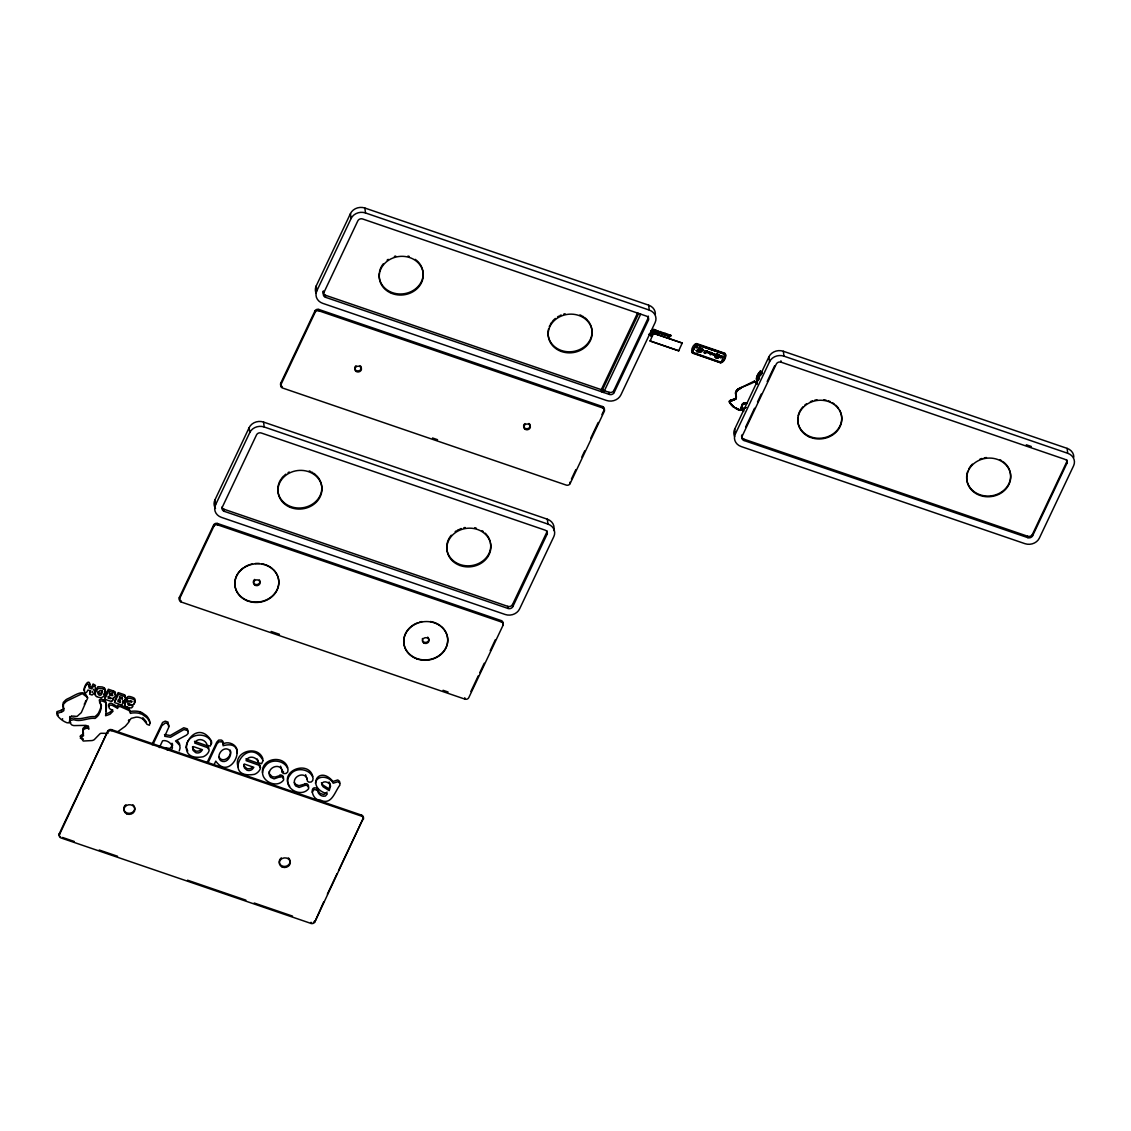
<?xml version="1.0" encoding="UTF-8"?>
<svg xmlns="http://www.w3.org/2000/svg" width="1131" height="1131" viewBox="0 0 1131 1131"><rect width="100%" height="100%" fill="white"/><g stroke="black" fill="none" stroke-linecap="round" stroke-linejoin="round"><path stroke-width="1.5" d="M745.909 407.528L742.742 408.475L743.633 411.034M757.19 383.211L754.377 381.09L738.557 388.824L735.645 392.146L735.984 398.692L729.339 401.844L733.27 406.736L739.66 410.341L741.187 409.79L742.261 404.333M757.091 383.14L757.176 383.847L754.462 381.797C747.916 386.123 732.86 387.495 736.196 398.253M237.157 752.977C238.528 745.343 228.985 740.423 222.807 743.986L223.146 742.841A3.124 2.729 -7.2 0 0 221.195 740.042L218.636 740.126L216.742 742.176L207.129 762.506M83.114 732.294L83.213 731.192M80.909 736.847L80.061 736.366L80.753 735.659A11.183 9.797 -7.2 0 1 81.361 735.093L83.326 734.047L83.425 732.549M262.491 772.629C260.922 757.968 284.121 754.448 287.811 767.907M663.614 334.451L664.378 333.164M714.806 355.332L716.559 354.088M717.308 356.18L717.704 355.106M699.721 349.126L699.665 349.196A2.983 2.615 -7.2 0 1 699.085 349.38L699.156 348.334M682.332 343.131L653.661 333.334L682.247 343.032L678.657 350.85L650.099 341.081L653.421 333.433M657.394 330.86L658.44 331.242M662.681 332.655L663.459 333.348L661.889 332.373M105.734 710.975L106.229 705.179A15.283 13.388 -7.2 0 1 106.13 704.316L105.989 703.581A3.633 3.181 -7.2 0 0 105.155 702.238L103.515 701.474A14.18 12.427 -7.2 0 0 102.242 701.064A2.926 2.559 -7.2 0 0 101.295 700.951L100.037 701.319A1.697 1.484 -7.2 0 0 99.471 701.941L101.394 705.419L101.111 708.586A22.563 19.778 -7.2 0 1 100.108 711.653M187.986 731.559L187.393 728.859L183.745 727.77L170.272 735.489L164.504 734.542M655.316 330.21L656.107 330.139L655.612 330.747M741.484 408.037L741.484 406.566M741.37 407.443L741.413 408.588M741.484 407.923C740.748 404.092 745.88 403.654 746.757 402.989M659.175 332.457L659.656 333.207M665.876 333.504L665.989 334.281M716.291 353.932L717.252 355.176M717.351 354.851L716.503 354.512M135.098 701.771L135.154 701.248A1.965 1.725 -7.2 0 0 134.985 700.64A2.587 2.262 -7.2 0 0 134.264 699.82L133.317 699.311A14.562 12.752 -7.2 0 0 132.666 699.057L131.691 698.718A15.876 13.911 -7.2 0 0 130.319 698.322L128.92 698.209A1.937 1.697 -7.2 0 0 128.128 698.449L127.944 698.562A2.389 2.092 -7.2 0 0 127.393 699.043L127.195 699.311A8.115 7.111 -7.2 0 0 126.771 700.061L128.92 701.446L130.263 700.612A12.3 10.773 -7.2 0 1 130.673 700.725L132.143 701.39L131.38 702.351M186.276 746.898C186.573 733.397 207.411 730.711 211.751 742.94L210.225 746.121L207.157 745.188C205.899 739.405 197.402 737.172 194.716 743.067L207.27 747.534L209.193 749.895L208.726 751.705A10.688 9.359 -7.2 0 1 203.156 756.766C169.127 762.746 194.716 713.124 211.525 741.173L210.804 743.887M656.489 332.556L656.093 331.199M655.98 331.708L656.743 330.549M339.71 783.316L339.554 781.365L337.816 779.952L332.966 781.45C318.504 764.146 305.582 787.84 327.354 793.863L325.403 796.068C320.879 797.199 316.949 793.128 317.472 788.59C308.339 783.995 312.439 801.031 320.059 799.956C331.694 806.007 334.649 791.742 339.936 785.084L339.767 783.119L338.028 781.705L333.178 783.203C329.983 776.347 316.949 774.184 315.408 783.218M671.277 335.511L670.471 335.115M192.722 748.482L193.132 746.531L202.477 749.726L201.205 751.422A4.68 4.1 -7.2 0 1 195.663 752.624L193.033 750.348L192.496 746.729M244.084 766.069L244.494 764.104L253.839 767.299L252.566 768.995A4.68 4.1 -7.2 0 1 247.025 770.211L244.395 767.921L243.858 764.316M657.464 332.175L656.588 331.553L657.45 332.104M661.692 333.617L662.215 332.67M283.217 778.552L283.457 777.506A3.181 2.799 -7.2 0 0 281.449 775.074L275.257 777.025L272.331 776.771L269.334 773.858L269.178 771.54M308.254 787.119L308.494 786.073A3.181 2.799 -7.2 0 0 306.487 783.642L298.909 785.677L295.445 784.207L294.371 782.426M716.87 355.629L715.796 356.166M649.986 340.855L678.826 350.794M312.184 792.237L314.135 789.41L317.684 790.343M668.591 336.034L669.34 336.981M719.853 356.788C720.32 359.997 724.476 355.459 720.956 355.615C719.387 356.901 721.946 357.424 719.783 357.283M741.13 408.984L740.268 409.662M259.876 767.525L260.342 765.715L258.419 763.354L245.851 758.887M656.941 330.987L657.846 332.528M714.58 354.554C709.49 356.152 714.891 351.487 714.594 354.639M669.029 334.917L669.241 335.865M102.483 692.031L102.384 692.313A12.172 10.66 -7.2 0 1 102.158 692.851L101.479 694.278A9.67 8.482 -7.2 0 1 101.154 694.901L100.051 695.296A11.579 10.151 -7.2 0 1 99.358 695.084A10.151 8.892 -7.2 0 1 98.468 694.759L98.114 693.671A11.777 10.32 -7.2 0 1 98.326 693.147L99.019 691.677A8.539 7.479 -7.2 0 1 99.457 690.871L100.602 690.589A11.791 10.335 -7.2 0 1 101.196 690.772L101.323 690.815A7.295 6.39 -7.2 0 1 102.129 691.126L102.525 691.663M179.249 750.913L180.083 747.93L179.405 743.463L177.68 741.003M735.687 394.832C739.434 400.586 727.049 398.593 730.075 402.82M172.69 745.216L169.876 748.496L164.447 747.648M653.76 331.906L654.552 331.425M654.128 332.556L652.516 331.864L653.718 329.291M168.462 726.187L168.038 722.101L165.239 721.154L162.595 722.426L151.865 744.594M654.17 329.446L653.958 330.733M230.441 752.384C230.484 758.152 221.733 763.213 218.891 756.681M665.608 334.776L664.222 334.507L665.169 333.617M715.555 354.865L716.884 355.714M717.987 356.081L719.118 355.544M127.845 704.472L128.722 705.306A11.791 10.335 -7.2 0 0 129.273 705.49L130.602 704.754L132.963 706.013A3.718 3.252 -7.2 0 1 131.549 707.808A1.951 1.711 -7.2 0 1 130.871 707.921L129.09 707.723A15.848 13.883 -7.2 0 1 128.369 707.511L127.478 707.2M113.538 699.085L113.68 698.463A1.555 1.357 -7.2 0 0 113.453 697.714L113.694 697.502A1.456 1.287 -7.2 0 0 114.273 697.276L114.881 696.654A5.273 4.623 -7.2 0 0 115.645 694.759L115.616 694.448A1.824 1.598 -7.2 0 0 115.235 693.642A5.358 4.694 -7.2 0 0 113.411 692.695L108.562 690.984L104.674 699.212L109.41 700.824A7.422 6.503 -7.2 0 0 110.725 701.192L111.446 701.178M123.364 702.45L123.491 701.828A1.555 1.357 -7.2 0 0 123.265 701.079L123.519 700.867A1.456 1.287 -7.2 0 0 124.085 700.64L124.693 700.004M658.991 333.221L658.002 333.532M717.337 355.883L718.086 354.851M659.246 332.26L659.26 332.995M661.154 333.249L661.875 332.316M700.245 351.133A4.665 4.086 -7.2 0 0 700.966 350.596A2.248 1.979 -7.2 0 0 701.588 349.903L701.658 349.635A2.248 1.979 -7.2 0 1 700.951 350.497A4.665 4.086 -7.2 0 1 700.23 351.034L700.16 351.147A2.319 2.036 -7.2 0 1 699.453 351.133L698.506 351.19L699.396 351.133M111.05 698.336L110.796 697.615M660.956 332.627L660.278 333.56M691.734 351.359L692.384 353.098L720.758 362.811C723.911 362.825 727.36 355.572 724.971 353.282L696.597 343.57C693.473 343.57 690.207 350.638 692.313 352.603L720.758 362.811M692.441 352.236L695.961 344.602L692.455 351.939M692.653 352.349L721.041 362.203C723.571 361.92 726.894 355.417 725.042 353.763L696.244 343.994L691.79 351.84M87.243 697.148C83.892 687.719 74.081 696.173 67.577 698.802A16.583 14.533 -7.2 0 0 65.796 699.877L63.294 702.408L62.884 705.164A9.727 8.525 -7.2 0 0 63.18 706.324M697.134 348.164L696.781 347.245L695.805 347.698M85.786 700.725L85.362 701.743M84.825 703.015L84.274 704.288M112.704 695.339L112.478 694.561A8.129 7.125 -7.2 0 0 111.672 694.25L109.226 693.416L109.537 692.766M122.516 698.704L122.176 697.869A8.129 7.125 -7.2 0 0 121.484 697.601L119.377 696.894M100.079 711.653L98.793 714.707A16.357 14.335 -7.2 0 1 95.075 718.411C88.472 717.492 81.022 722.186 74.179 719.839A2.05 1.795 -7.2 0 0 73.204 719.811L70.744 720.376A2.502 2.191 -7.2 0 0 69.868 721.338L69.896 722.865L71.861 724.985A8.751 7.677 -7.2 0 0 73.897 725.593L86.112 725.367L88.996 729.057L88.062 728.477A2.828 2.488 -7.2 0 0 86.847 728.265L85.702 728.449A8.525 7.465 -7.2 0 0 85.277 728.59M104.589 692.229L104.787 691.79A11.777 10.32 -7.2 0 0 105.197 690.744A3.732 3.266 -7.2 0 0 105.324 689.514A3.237 2.842 -7.2 0 0 104.052 687.789M699.481 347.98L699.877 347.16M699.99 348.023L700.867 347.486M149.872 722.737L149.73 721.154A17.219 15.085 -7.2 0 0 146.479 715.796L142.011 712.629A14.604 12.794 -7.2 0 0 139.862 711.823M703.553 350.341L703.567 350.299A1.64 1.428 -7.2 0 0 702.478 349.126A1.47 1.287 -7.2 0 0 701.828 349.097M670.796 336.161L669.326 336.911M88.812 685.966L89.363 684.806M89.9 683.647C87.964 678.176 82.775 689.09 84.245 690.659M90.013 690.49L89.915 692.596M92.162 692.582L92.643 691.55M93.322 690.136L93.717 689.288M95.541 685.443L93.095 683.986L91.611 687.111L88.784 686.135M108.661 696.866L108.053 698.166L110.909 698.633M110.131 693.713L109.438 695.169L112.563 695.636M118.472 700.23L117.864 701.517L119.674 702.139M119.943 697.078L119.264 698.534L122.374 698.986M215.498 508.469A11.027 9.656 -7.2 0 1 214.932 499.944L249.145 427.645A11.027 9.656 -7.2 0 1 263.565 422.075L547.333 519.2A11.027 9.656 -7.2 0 1 553.667 530.496M316.171 293.311A11.027 9.656 -7.2 0 1 316.228 285.903L350.454 213.603A11.027 9.656 -7.2 0 1 364.861 208.033L648.643 305.158A11.027 9.656 -7.2 0 1 655.372 313.937M59.335 833.575L107.813 731.149A2.926 2.559 -7.3 0 1 111.63 729.665L361.623 815.154A2.926 2.559 -7.3 0 1 363.178 818.476L314.828 921.963A2.926 2.559 -7.3 0 1 311.011 923.433L61.017 837.944A2.926 2.559 -7.3 0 1 59.462 834.636L59.335 833.575A2.926 2.559 -7.3 0 0 59.321 835.54M59.462 834.636L107.813 731.149M547.333 519.2L547.955 524.105A11.027 9.656 -7.2 0 1 553.822 536.617L519.596 608.916A11.027 9.656 -7.2 0 1 505.189 614.486L221.407 517.362A11.027 9.656 -7.2 0 1 215.54 504.864L249.767 432.551L249.145 427.645M648.643 305.158L649.265 310.078A11.027 9.656 -7.2 0 1 655.118 322.575L620.905 394.889A11.027 9.656 -7.2 0 1 606.485 400.459L322.703 303.334A11.027 9.656 -7.2 0 1 316.85 290.823L351.077 218.523L350.454 213.603M179.433 597.267L213.646 524.968A2.941 2.573 -7.2 0 1 217.491 523.483L501.273 620.608A2.941 2.573 -7.2 0 1 502.828 623.944L503.012 625.344L468.785 697.643A2.941 2.573 -7.2 0 1 464.94 699.128L181.172 602.003A2.941 2.573 -7.2 0 1 179.603 598.667L179.433 597.267A2.941 2.573 -7.2 0 0 180.324 600.278M280.728 383.239L314.955 310.926A2.941 2.573 -7.2 0 1 318.801 309.442L602.569 406.566A2.941 2.573 -7.2 0 1 604.138 409.903L604.307 411.302L570.095 483.616A2.941 2.573 -7.2 0 1 566.249 485.1L282.467 387.975A2.941 2.573 -7.2 0 1 280.912 384.639L280.728 383.239A2.941 2.573 -7.2 0 0 281.096 385.784M323.607 293.141L357.834 220.828A3.676 3.223 -7.2 0 1 362.627 218.976L646.409 316.1A3.676 3.223 -7.2 0 1 648.36 320.271L614.147 392.57A3.676 3.223 -7.2 0 1 609.34 394.422L325.558 297.312A3.676 3.223 -7.2 0 1 323.607 293.141L323.339 291.035M179.603 598.667L213.83 526.367L213.646 524.968M280.912 384.639L315.125 312.34L314.955 310.926M152.841 744.749L161.889 725.621L165.465 722.921L168.265 723.868L169.198 726.3L164.716 736.295L170.498 737.256L183.971 729.523L187.619 730.612L188.213 733.326L186.573 735.079L175.517 740.975L179.631 745.216M159.372 747.591L162.581 740.805C170.117 738.953 177.751 751.012 167.303 750.192M208.09 762.704L216.968 743.929L218.849 741.879L221.407 741.795A3.124 2.729 -7.2 0 1 223.373 744.594L223.019 745.753C250.997 737.907 231.134 783.288 215.795 761.121L213.801 765.305M323.65 901.987L314.828 921.963M327.368 894.112L337.066 873.627M338.565 870.474L363.178 818.476M637.63 312.905L601.296 389.658L601.565 391.764L638.647 313.443M640.669 314.135L603.601 392.457L603.332 390.351M470.849 691.522L478.286 675.801M479.77 672.662L484.238 663.233M490.19 650.664L495.392 639.651M571.409 479.063L575.863 469.634M581.815 457.051L584.798 450.774M590.75 438.192L598.186 422.471M601.904 414.625L604.138 409.903M512.838 606.612L547.065 534.299A3.676 3.223 -7.2 0 0 545.114 530.142L261.332 433.017A3.676 3.223 -7.2 0 0 256.525 434.87L222.298 507.169A3.676 3.223 -7.2 0 0 224.249 511.339L508.031 608.464A3.676 3.223 -7.2 0 0 512.838 606.612L512.569 604.505L546.796 532.192A3.676 3.223 -7.2 0 0 547.079 530.962M614.147 392.57L613.879 390.464L648.091 318.164A3.676 3.223 -7.2 0 0 648.261 316.086M652.559 331.652L653.534 329.588M653.209 331.793L653.548 330.973L654.566 331.496M721.097 362.217L724.773 354.243L696.314 344.503L724.731 354.229M758.166 379.705L758.378 380.454C753.656 381.303 759.353 369.272 762.11 372.636M734.641 436.538A11.027 9.656 -7.2 0 1 734.698 429.13L768.91 356.816A11.027 9.656 -7.2 0 1 783.331 351.26L1067.113 448.371A11.027 9.656 -7.2 0 1 1073.828 457.164M761.771 372.622C760.711 367.688 754.518 378.8 757.19 379.38M758.986 379.408L759.452 378.418M761.092 374.926L761.757 373.555M1067.113 448.371L1067.721 453.291A11.027 9.656 -7.2 0 1 1073.588 465.802L1039.361 538.102A11.027 9.656 -7.2 0 1 1024.955 543.672L741.173 446.547A11.027 9.656 -7.2 0 1 735.32 434.035L769.532 361.736L768.91 356.816M745.612 427.094L754.547 408.234M757.516 401.943L761.234 394.083M767.186 381.515L774.622 365.794M742.077 436.354L776.29 364.055A3.676 3.223 -7.2 0 1 781.097 362.189L1064.879 459.313A3.676 3.223 -7.2 0 1 1066.83 463.484L1032.603 535.783A3.676 3.223 -7.2 0 1 1027.796 537.649L744.028 440.525A3.676 3.223 -7.2 0 1 742.077 436.354L741.894 434.954A3.676 3.223 -7.2 0 0 743.845 439.125L744.028 440.525M1032.603 535.783L1032.433 534.383L1066.646 462.084A3.676 3.223 -7.2 0 0 1066.674 459.61M696.767 351.854L697.163 351.995A2.036 1.781 -7.2 0 0 698.477 351.557L698.378 351.331M128.411 720.772L128.708 720.235A11.14 9.755 -7.2 0 0 128.976 719.698M661.366 332.811C659.924 335.681 665.876 333.659 661.861 333.023M652.234 336.063L652.53 335.808M745.753 407.513C744.452 407.824 741.342 411.147 743.534 410.906M120.72 701.983L119.787 702.181M112.337 693.869L111.63 694.222M122.148 697.233L121.441 697.587M661.96 332.938L662.964 333.475M659.613 331.468L657.973 333.857M659.26 332.33L660.292 332.005M652.389 334.041L652.686 333.348M698.421 349.253L698.421 349.366A1.442 1.272 -7.2 0 1 697.983 349.776M715.57 354.95L716.771 355.049M327.128 792.11L323.819 794.57L320.016 793.368L317.924 790.47M120.452 700.329L119.448 700.386M126.969 697.558L127.167 697.29A2.389 2.092 -7.2 0 1 127.718 696.809L127.902 696.696A1.937 1.697 -7.2 0 1 128.694 696.442L130.093 696.569A15.876 13.911 -7.2 0 1 131.465 696.965L132.454 697.304A14.562 12.752 -7.2 0 1 133.09 697.558L134.038 698.067A2.587 2.262 -7.2 0 1 134.773 698.873A1.965 1.725 -7.2 0 1 134.928 699.495L134.886 700.018A7.323 6.418 -7.2 0 1 133.995 701.969M134.236 703.736L133.684 704.33A1.824 1.598 -7.2 0 1 133.175 704.613L132.991 704.67A2.559 2.248 -7.2 0 1 132.157 704.769L131.606 704.712A13.728 12.031 -7.2 0 1 130.249 704.387L128.892 704.019M658.383 331.553L656.758 330.62M669.495 336.628L668.591 336.388M735.786 398.946L735.885 397.985M663.869 333.645L665.325 333.235M103.303 696.696L101.14 697.77L98.128 697.163A13.925 12.201 -7.2 0 1 96.616 696.54M742.473 404.064L743.604 403.187L743.576 403.951M667.969 336.048L666.838 335.554M719.217 356.958L718.1 356.392M652.05 336.246L650.919 336.487L651.046 335.37M729.495 401.519L729.792 401.293M656.828 331.185L657.549 330.959M105.635 713.915A29.887 26.197 -7.2 0 0 109.891 712.389L110.075 712.261M112.676 709.674L110.81 711.484A13.643 11.946 -7.2 0 1 110.089 712.261M735.433 399.257L735.475 398.465M740.791 409.464L740.876 410.157M661.819 333.899L662.582 333.857M662.413 334.055L661.72 333.306L662.003 334.069M654.368 330.761L655.528 329.998M660.504 333.348L658.977 333.164M719.641 356.011L719.472 355.077M654.891 330.422L653.944 330.662M657.832 332.457L657.026 332.67M116.974 732.266L125.343 726.229L128.92 721.988A11.14 9.755 -7.2 0 0 129.627 720.306L131.224 718.355L136.059 717.153A9.048 7.931 -7.2 0 1 139.382 717.506A14.661 12.851 -7.2 0 1 139.947 717.662A8.68 7.606 -7.2 0 1 142.859 719.132M654.298 333.362L653.591 333.899M741.059 388.159L741.116 387.382L740.904 388.23M655.075 333.447L654.397 333.249L655.528 333.942M280.163 776.728L274.098 778.863L270.634 777.393L269.56 775.612C266.874 766.45 282.255 762.068 282.354 772.487L283.754 773.59L286.115 773.463L287.698 772.021L288.037 769.66C285.592 760.202 270.507 757.897 265.205 766.196C255.465 777.52 274.989 790.399 283.443 780.305L283.683 779.259A3.181 2.799 -7.2 0 0 281.676 776.827L280.163 776.728L279.951 774.975M305.2 785.296L299.121 787.43L295.658 785.96L294.597 784.179C291.911 775.018 307.293 770.635 307.392 781.054L308.777 782.157L311.152 782.03L312.721 780.588L313.075 778.227C310.629 768.769 295.53 766.465 290.243 774.763C280.502 786.087 300.012 798.967 308.48 788.873L308.721 787.826A3.181 2.799 -7.2 0 0 306.713 785.395L305.2 785.296L304.974 783.543M666.117 335.228L667.969 335.978M654.651 332.952L654.199 332.019M61.244 710.254L61.399 710.197A14.194 12.441 -7.2 0 1 59.462 710.834L56.918 711.653L56.946 713.449M61.625 711.95L61.47 712.007A14.194 12.441 -7.2 0 1 59.689 712.587L57.13 713.407L57.158 715.216A23.072 20.217 -7.2 0 0 66.757 722.681L68.228 722.893A1.541 1.343 -7.2 0 0 68.906 722.624L69.472 721.606A12.908 11.31 -7.2 0 0 69.599 720.815L69.712 719.712A5.415 4.75 -7.2 0 1 71.409 716.149M655.188 330.902L655.287 331.807M650.82 334.522L651.64 334.437M740.409 409.634L740.353 410.369L740.126 409.676M653.209 334.126L652.686 331.326M654.467 333.15L654.368 331.906M654.736 332.457L653.76 332.387M666.88 334.083L668.237 334.309M718.1 354.936L718.807 354.88M667.177 334.507L667.997 334.776M662.738 334.352L661.607 334.253M703.454 350.426L703.425 350.44A5.344 4.694 -7.2 0 0 702.846 349.832L702.832 349.748M83.326 734.047L83.341 733.991A5.924 5.188 -7.2 0 1 83.185 733.312A13.204 11.579 -7.2 0 1 83.114 732.662M730.357 400.388L730.174 401.152M730.315 401.123L730.485 400.346M669.326 334.804L670.33 335.03M651.47 335.525L650.268 334.96L651.513 335.44M664.802 335.285L665.65 334.946L664.59 335.271M718.906 357L717.761 356.816M121.257 704.542L120.536 704.528A7.422 6.503 -7.2 0 1 119.222 704.175L114.485 702.563L118.373 694.349L123.237 696.017A5.358 4.694 -7.2 0 1 125.103 696.936A1.824 1.598 -7.2 0 1 125.428 697.813L125.442 697.968A5.273 4.623 -7.2 0 1 124.664 699.99M108.011 733.355L101.083 733.284A3.011 2.63 -7.2 0 0 100.079 733.666L94.212 739.702A7.535 6.602 -7.2 0 1 92.078 740.565L83.199 741.031L82.309 739.688L82.931 738.925L81.828 738.797A3.082 2.7 -7.2 0 1 81.333 738.684L80.287 738.119L80.98 737.412A11.183 9.797 -7.2 0 1 81.588 736.847L83.567 735.758A5.924 5.188 -7.2 0 1 83.411 735.065A13.204 11.579 -7.2 0 1 83.341 734.415M656.362 334.182L655.641 333.899M656.178 333.871L656.927 334.451M129.528 703.85L129.047 703.736A11.791 10.335 -7.2 0 1 128.51 703.553L127.577 703.03M669.976 335.2L670.245 336.091L669.623 335.638M718.284 356.505L719.047 356.336M657.04 332.74L656.277 332.358M130.15 702.026L129.485 701.842A15.056 13.19 -7.2 0 0 128.425 701.588L128.086 701.545A2.912 2.559 -7.2 0 0 127.492 701.531A2.248 1.979 -7.2 0 0 127.011 701.602A2.092 1.838 -7.2 0 0 125.993 702.195L125.499 702.832A5.726 5.019 -7.2 0 0 124.778 704.712L124.834 705.235A1.88 1.654 -7.2 0 0 125.032 705.702L125.131 705.857M695.805 350.426L696.654 350.454A4.637 4.057 -7.2 0 0 697.12 350.426L697.403 350.709M351.077 218.523A11.027 9.656 -7.2 0 1 365.483 212.953L649.265 310.078M769.532 361.736A11.027 9.656 -7.2 0 1 783.953 356.166L1067.721 453.291M1026.298 444.78L1031.316 446.491M656.729 331.341L657.832 331.708M758.293 379.747L757.431 379.45L757.643 380.2M323.183 291.43A3.676 3.223 -7.2 0 0 325.29 295.191L609.072 392.316A3.676 3.223 -7.2 0 0 613.879 390.464M743.845 439.125L1027.627 536.235A3.676 3.223 -7.2 0 0 1032.433 534.383M315.125 312.34A2.941 2.573 -7.2 0 1 318.97 310.855L602.752 407.98A2.941 2.573 -7.2 0 1 604.307 411.302M432.523 437.98L437.541 439.705M249.767 432.551A11.027 9.656 -7.2 0 1 264.173 426.981L547.955 524.105M221.874 507.14A3.676 3.223 -7.2 0 0 223.995 509.233L507.762 606.357A3.676 3.223 -7.2 0 0 512.569 604.505M213.83 526.367A2.941 2.573 -7.2 0 1 217.675 524.883L501.443 622.008A2.941 2.573 -7.2 0 1 503.012 625.344M271.129 631.451L279.47 634.307M443.069 690.292L448.074 692.016M113.199 690.9L108.336 689.231L104.801 697.573M127.294 699.212L126.545 698.294A8.115 7.111 -7.2 0 1 126.969 697.544M108.025 696.47L110.004 697.332M118.175 699.948L119.815 700.683M114.768 700.98L118.147 692.596L123.025 694.25A5.358 4.694 -7.2 0 1 124.877 695.183M194.49 741.314L207.058 745.767L208.981 748.142M107.94 732.195A2.926 2.559 -7.3 0 1 111.771 730.725L361.75 816.214A2.926 2.559 -7.3 0 1 363.305 819.523M62.544 837.463L74.222 841.45M99.217 850.003L117.553 856.266M187.548 880.201L245.879 900.149M254.206 903.005L292.533 916.11M103.289 699.721L104.929 700.485A3.633 3.181 -7.2 0 1 105.777 701.828L105.904 702.563A15.283 13.388 -7.2 0 0 106.017 703.411L106.144 704.302A22.125 19.383 -7.2 0 1 106.229 704.896L106.371 706.069A22.125 19.383 -7.2 0 1 106.455 706.663L105.918 713.138A25.518 22.366 -7.2 0 1 105.819 713.958L105.664 714.962A21.772 19.086 -7.2 0 0 105.579 715.725L105.579 715.725A29.887 26.197 -7.2 0 0 110.117 714.142L110.301 714.014A13.643 11.946 -7.2 0 0 111.022 713.237L113.043 711.215L111.898 709.957A4.482 3.916 -7.2 0 1 111.375 709.66C107.544 708.741 108.307 703.425 112.365 705.419A6.574 5.754 -7.2 0 1 113.213 705.885L114.655 706.691A5.74 5.033 -7.2 0 1 115.122 706.917L115.97 707.426A11.381 9.967 -7.2 0 0 116.592 707.808L117.539 708.473L118.373 706.818L120.239 706.55L128.51 710.268A20.429 17.898 -7.2 0 0 128.976 710.607L129.132 710.72A5.358 4.694 -7.2 0 0 129.556 710.989L130.433 713.392A8.737 7.648 -7.2 0 1 133.416 712.898A20.061 17.573 -7.2 0 1 140.103 713.505M739.151 409.507L737.624 408.842L737.709 409.549M660.419 331.496L661.013 332.274M664.378 335.285L663.614 334.38M701.178 348.701L701.234 348.815A3.04 2.672 -7.2 0 0 700.57 348.532L700.57 348.546A3.04 2.672 -7.2 0 1 701.178 348.701L701.262 348.829M735.758 408.489L735.475 407.669L736.818 408.447M670.103 336.388L669.029 335.638M109.212 706.38C106.724 704.811 110.329 702.012 112.153 703.666A6.574 5.754 -7.2 0 1 112.987 704.132L114.429 704.938A5.74 5.033 -7.2 0 1 114.895 705.164L115.744 705.673A11.381 9.967 -7.2 0 0 116.38 706.055L117.313 706.705L118.147 705.065L120.013 704.797L128.284 708.501A20.429 17.898 -7.2 0 0 128.75 708.854L128.906 708.967A5.358 4.694 -7.2 0 0 129.344 709.236L130.206 711.639A8.737 7.648 -7.2 0 1 133.204 711.145A20.061 17.573 -7.2 0 1 139.891 711.752M280.559 766.182L282.142 770.734L283.528 771.837M732.535 405.464L733.609 407.004M717.775 356.901L717.308 356.095M82.973 739.278L82.082 737.935M100.433 702.902L100.899 706.833A22.563 19.778 -7.2 0 1 99.896 709.9L98.567 712.94A16.357 14.335 -7.2 0 1 94.848 716.658C88.26 715.838 80.782 720.362 73.967 718.086A2.05 1.795 -7.2 0 0 72.992 718.044L70.518 718.623A2.502 2.191 -7.2 0 0 69.797 719.302M731.559 405.138L731.319 404.276L732.634 406.17M142.831 719.16L143.086 719.415A51.913 45.494 -7.2 0 1 147.002 724.321L149.405 725.254L149.942 722.907M730.343 403.145L731.177 404.12M70.744 722.596L69.67 721.111M100.122 702.563L99.245 700.188A1.697 1.484 -7.2 0 1 99.811 699.566L101.069 699.198A2.926 2.559 -7.2 0 1 102.03 699.311A14.18 12.427 -7.2 0 1 103.289 699.721M657.267 334.465L657.309 334.479M329.05 781.959L330.294 784.306L329.008 788.873L322.971 785.084L321.402 782.779M124.905 704.104L124.806 703.949A1.88 1.654 -7.2 0 1 124.608 703.482L124.58 702.959A5.726 5.019 -7.2 0 1 125.315 701.093L125.767 700.428A2.092 1.838 -7.2 0 1 126.785 699.835A2.248 1.979 -7.2 0 1 127.266 699.764M244.169 766.168L246.798 768.458A4.68 4.1 -7.2 0 0 252.354 767.242M192.807 748.581L195.437 750.871A4.68 4.1 -7.2 0 0 200.993 749.669M289.734 786.356C278.989 770.904 308.282 759.58 312.849 776.474M171.997 743.223L172.576 744.156M230.47 751.875L229.437 750.192C223.5 745.075 215.215 755.89 220.729 760.668C226.794 764.4 232.491 755.522 230.243 750.122M187.76 751.083L186.134 747.28M305.582 774.749L307.165 779.301M257.218 758.986L258.292 761.007M97.817 692.61L98.468 693.091A10.518 9.218 -7.2 0 0 99.005 693.275L99.132 693.317A9.274 8.129 -7.2 0 0 99.938 693.572L101.041 692.95A12.526 10.971 -7.2 0 0 101.267 692.525L101.946 691.083A8.638 7.578 -7.2 0 0 102.2 690.461M88.006 725.706L88.769 727.304L87.836 726.724A2.828 2.488 -7.2 0 0 86.62 726.512L85.489 726.696A8.525 7.465 -7.2 0 0 85.051 726.823M652.516 332.698L652.7 333.391M262.887 758.76C257.854 744.212 232.83 751.719 238.061 766.846M83.114 730.47L82.775 729.085A1.767 1.541 -7.2 0 1 83.143 728.251L83.355 728.025A5.273 4.623 -7.2 0 1 84.981 726.71M83.143 731.729L83.001 730.852A1.767 1.541 -7.2 0 1 83.369 730.004L83.581 729.778A5.273 4.623 -7.2 0 1 85.193 728.477M71.649 716.262A4.708 4.128 -7.2 0 1 73.331 716.149L73.487 716.121A8.412 7.38 -7.2 0 1 74.476 716.192L74.858 716.248A6.574 5.768 -7.2 0 0 77.205 716.291L81.305 712.615L87.808 697.728L82.337 693.614L67.789 700.556A16.583 14.533 -7.2 0 0 66.022 701.63L63.506 704.161L63.35 706.833A4.015 3.52 -7.2 0 1 63.52 708.755M63.562 708.6L63.393 708.077A9.727 8.525 -7.2 0 1 63.096 706.917L63.053 706.394M735.772 395.242L735.518 392.994M736.125 395.977L736.338 397.462M1066.646 462.084L1066.83 463.484M1027.627 536.235L1027.796 537.649M783.331 351.26L783.953 356.166M780.913 360.789L781.097 362.189M761.898 371.887L762.025 372.976M761.658 371.802L761.87 372.551M761.417 371.717L761.63 372.467M761.163 371.632L761.375 372.382M760.923 371.548L761.135 372.297M760.682 371.477L760.894 372.212M760.442 371.392L760.654 372.127M760.202 371.307L760.4 372.042M760.074 371.265L759.99 372.283M759.862 371.689L759.862 372.566M759.679 372.057L759.679 372.947M759.509 372.424L759.509 373.315M759.325 372.806L759.283 373.796M759.099 373.272L759.113 374.163M758.929 373.654L758.929 374.545M758.745 374.022L758.703 375.025M758.533 374.502L758.533 375.393M758.35 374.87L758.35 375.761M758.166 375.252L758.123 376.241M757.954 375.718L757.954 376.609M757.77 376.1L757.77 376.991M757.586 376.467L757.544 377.471M757.926 379.62L758.138 380.369M757.374 376.948L757.374 377.839M757.671 379.535L757.883 380.285M757.19 377.316L757.19 378.206M757.021 377.697L757.021 378.588M757.063 379.337L757.402 380.115M756.879 377.98L756.879 378.871M756.823 379.253L757.035 379.988M756.71 378.348L756.795 379.903M756.441 378.913L756.554 379.818M756.908 382.999L757.091 383.777M756.625 382.787L756.893 383.635M756.342 382.575L756.611 383.423M756.059 382.363L756.342 383.211M755.777 382.151L756.059 382.999M755.494 381.939L755.777 382.787M755.31 381.797L755.494 382.575M755.027 381.585L755.31 382.434M754.745 381.373L755.027 382.221M754.476 381.161L754.745 382.009M746.63 402.961L746.729 403.668L746.375 402.933M746.121 402.919L746.333 403.626M745.866 402.905L746.078 403.611M745.428 407.528L745.343 408.277M744.297 402.947L744.255 403.682M744.933 407.683L744.891 408.418M743.887 403.06L743.83 403.824M743.378 403.3L743.364 404.064M743.166 403.428L743.152 404.205M742.968 403.569L742.968 404.347M742.798 403.725L742.714 404.587M740.522 387.679L740.466 388.47M742.544 403.979L742.487 404.856M743.251 410.525L743.534 411.486M742.332 404.234L742.289 405.124M742.883 408.291L742.841 409.168M742.968 410.101L743.251 411.09M740.07 387.919L740.013 388.711M742.148 404.53L742.12 405.421M742.629 408.659L742.954 410.652M741.978 404.827L741.936 405.831M742.516 409.069L742.643 410.157M739.632 388.173L739.561 388.951M741.809 405.237L741.752 406.382M741.625 405.789L741.583 407.16M739.165 388.442L739.165 389.205M738.967 388.555L738.953 389.333M738.769 388.696L738.642 389.531M741.229 408.545L741.229 409.676M738.458 388.894L738.43 389.672M741.102 409.083L741.059 410.002M738.232 389.05L738.218 389.827M738.02 389.205L738.006 389.983M740.664 409.535L740.621 410.299M737.808 389.361L737.808 390.138M737.61 389.516L737.61 390.294M737.426 389.658L737.426 390.449M739.858 409.676L740.084 410.383M737.242 389.813L737.242 390.591M736.818 390.209L736.762 391.072M738.868 409.394L739.108 410.157M736.394 390.69L736.352 391.566M736.154 391.029L736.125 391.906M735.942 391.383L735.942 392.273M738.034 409.04L738.331 409.832M735.772 391.75L735.8 392.641M735.645 392.146L735.617 393.588M736.055 397.688L736.069 398.55M737.016 408.545L737.299 409.351M735.701 398.239L735.673 399.059M735.221 398.663L735.164 399.455M736.041 408.008L736.323 408.828M734.797 398.918L734.74 399.695M734.344 399.13L734.273 399.907M733.708 399.399L733.637 400.162M734.217 406.821L734.471 407.655M733.256 399.568L733.185 400.332M733.694 406.439L733.948 407.273M732.577 399.794L732.492 400.544M733.185 406.029L733.439 406.863M732.86 405.746L733.114 406.595M732.139 400.643L732.054 399.95L731.799 400.742M732.068 405.039L732.308 405.888M731.177 400.176L731.093 400.925M731.616 404.587L731.856 405.435M734.698 429.13L735.32 434.035M731.036 403.965L731.262 404.827M730.753 403.64L730.979 404.502M730.47 403.315L730.697 404.177M729.962 400.487L729.919 401.236M730.216 402.989L730.428 403.852M729.58 402.127L729.919 403.173M729.339 400.911L729.594 402.721M719.33 355.926A2.205 1.937 -7.2 0 1 716.234 357.976A2.205 1.937 -7.2 0 1 715.852 354.653A2.205 1.937 -7.2 0 1 719.33 355.926A2.205 1.937 -7.2 0 1 716.22 357.905A2.205 1.937 -7.2 0 1 715.852 354.583A2.205 1.937 -7.2 0 1 719.316 355.855L719.415 356.109M655.669 332.344L655.768 333.15M655.598 333.277L655.429 332.302L655.542 333.277M654.92 332.104L655.344 333.603M654.679 332.019L654.778 332.867M653.93 331.765L654.298 332.853M653.676 331.68L654.043 332.783M653.421 331.581L653.661 332.613M653.379 331.567L653.548 332.599M652.94 331.44L653.294 332.514M652.7 331.581L652.728 331.807M652.318 332.189L651.937 331.072L651.795 331.793M651.442 330.902L651.71 331.977M651.315 330.86L651.569 331.92M651.216 331.058L651.145 331.779M651.131 332.132L650.806 333.391M651.018 331.468L651.131 332.203M648.091 318.164L648.36 320.271M649.491 334.267L648.643 334.352M609.072 392.316L609.34 394.422M602.569 406.566L602.752 407.98M569.911 482.202L570.095 483.616M546.796 532.192L547.065 534.299M507.762 606.357L508.031 608.464M501.273 620.608L501.443 622.008M464.77 697.728L464.94 699.128M364.861 208.033L365.483 212.953M325.29 295.191L325.558 297.312M316.228 285.903L316.85 290.823M318.801 309.442L318.97 310.855M361.623 815.154L361.75 816.214M263.565 422.075L264.173 426.981M311.011 923.433L310.869 922.387A2.926 2.559 -7.3 0 0 311.605 922.543M282.142 770.734L282.354 772.487M223.995 509.233L224.249 511.339M214.932 499.944L215.54 504.864M217.491 523.483L217.675 524.883M180.988 600.603L181.172 602.003M111.63 729.665L111.771 730.725M125.202 696.06L125.216 696.357A5.273 4.623 -7.2 0 1 124.99 697.262M259.31 579.864A3.308 2.898 -7.2 0 1 257.076 584.571A3.308 2.898 -7.2 0 1 253.627 580.655M254.065 579.991A3.308 2.898 -7.2 0 1 254.673 579.44M428.649 638.322A3.308 2.898 -7.2 0 1 426.825 642.168A3.308 2.898 -7.2 0 1 422.527 640.683M422.315 639.199A3.308 2.898 -7.2 0 1 422.542 638.464M427.617 637.163A3.308 2.898 -7.2 0 1 428.225 637.686M441.132 626.305A22.04 19.312 -7.2 0 1 438.998 655.612A22.04 19.312 -7.2 0 1 406.425 650.424A22.04 19.312 -7.2 0 1 418.088 622.644M419.389 622.22A22.04 19.312 -7.2 0 1 422.089 621.583M430.331 621.513A22.04 19.312 -7.2 0 1 440.115 625.514M273.674 569.84A22.04 19.312 -7.2 0 1 271.963 596.334A22.04 19.312 -7.2 0 1 241.836 597.366A22.04 19.312 -7.2 0 1 239.772 570.999M240.677 570.052A22.04 19.312 -7.2 0 1 243.759 567.55M244.904 566.815A22.04 19.312 -7.2 0 1 248.58 565.048M249.88 564.581A22.04 19.312 -7.2 0 1 252.552 563.888M255.295 563.492A22.04 19.312 -7.2 0 1 259.423 563.464M262.152 563.832A22.04 19.312 -7.2 0 1 264.781 564.482M266.054 564.92A22.04 19.312 -7.2 0 1 272.755 568.964M316.793 475.868A22.04 19.312 -7.2 0 1 304.592 507.423A22.04 19.312 -7.2 0 1 278.523 484.45M278.905 483.276A22.04 19.312 -7.2 0 1 280.559 479.883M281.266 478.823A22.04 19.312 -7.2 0 1 283.81 475.868M284.786 474.978A22.04 19.312 -7.2 0 1 285.818 474.143M288.066 472.659A22.04 19.312 -7.2 0 1 289.253 472.009M309.215 470.906A22.04 19.312 -7.2 0 1 310.445 471.415M311.647 472.009A22.04 19.312 -7.2 0 1 312.778 472.659M313.867 473.366A22.04 19.312 -7.2 0 1 315.888 474.978M490.444 542.71A22.04 19.312 -7.2 0 1 463.399 565.415A22.04 19.312 -7.2 0 1 451.269 535.217M455.157 531.655A22.04 19.312 -7.2 0 1 456.26 530.906M457.433 530.213A22.04 19.312 -7.2 0 1 458.635 529.591M459.879 529.025A22.04 19.312 -7.2 0 1 461.165 528.53M463.809 527.767A22.04 19.312 -7.2 0 1 465.166 527.498M474.751 527.696A22.04 19.312 -7.2 0 1 476.066 528.021M482.117 530.736A22.04 19.312 -7.2 0 1 483.191 531.471M485.157 533.125A22.04 19.312 -7.2 0 1 486.867 534.991M487.617 535.981A22.04 19.312 -7.2 0 1 490.19 541.523M282.298 386.562A2.941 2.573 -7.2 0 1 281.633 386.251M360.04 365.666A3.308 2.898 -7.2 0 1 360.789 369.512A3.308 2.898 -7.2 0 1 356.477 370.629A3.308 2.898 -7.2 0 1 354.978 366.967M355.417 366.303A3.308 2.898 -7.2 0 1 356.025 365.751M528.969 423.475A3.308 2.898 -7.2 0 1 529.704 427.32A3.308 2.898 -7.2 0 1 525.392 428.437A3.308 2.898 -7.2 0 1 523.893 424.789M524.332 424.125A3.308 2.898 -7.2 0 1 524.94 423.574M415.176 259.338A22.04 19.312 -7.2 0 1 409.196 292.406A22.04 19.312 -7.2 0 1 379.309 272.811M379.521 271.61A22.04 19.312 -7.2 0 1 383.352 263.749M387.127 260.116A22.04 19.312 -7.2 0 1 388.216 259.338M394.366 256.426A22.04 19.312 -7.2 0 1 395.694 256.044M407.952 256.044A22.04 19.312 -7.2 0 1 409.252 256.426M590.184 324.074A22.04 19.312 -7.2 0 1 572.244 351.642A22.04 19.312 -7.2 0 1 548.549 328.965M549.298 326.605A22.04 19.312 -7.2 0 1 549.807 325.459M550.387 324.343A22.04 19.312 -7.2 0 1 551.772 322.194M552.578 321.19A22.04 19.312 -7.2 0 1 555.392 318.433M557.569 316.864A22.04 19.312 -7.2 0 1 558.728 316.185M559.944 315.549A22.04 19.312 -7.2 0 1 561.188 314.998M563.775 314.079A22.04 19.312 -7.2 0 1 565.118 313.725M579.92 314.87A22.04 19.312 -7.2 0 1 581.136 315.408M582.295 316.03A22.04 19.312 -7.2 0 1 583.426 316.694M584.501 317.443A22.04 19.312 -7.2 0 1 587.342 319.988M588.162 320.95A22.04 19.312 -7.2 0 1 589.59 322.999M839.64 410.115A22.04 19.312 -7.2 0 1 823.594 437.853A22.04 19.312 -7.2 0 1 797.807 417.89M798.118 415.883A22.04 19.312 -7.2 0 1 803.095 406.722M804.692 405.223A22.04 19.312 -7.2 0 1 806.445 403.866M810.39 401.661A22.04 19.312 -7.2 0 1 812.525 400.826M814.73 400.204A22.04 19.312 -7.2 0 1 817.006 399.78M823.877 399.78A22.04 19.312 -7.2 0 1 826.111 400.204M828.274 400.826A22.04 19.312 -7.2 0 1 830.352 401.661M832.303 402.664A22.04 19.312 -7.2 0 1 834.127 403.866M835.781 405.223A22.04 19.312 -7.2 0 1 838.566 408.362M1003.466 461.985A22.04 19.312 -7.2 0 1 1006.802 487.108A22.04 19.312 -7.2 0 1 978.88 494.346A22.04 19.312 -7.2 0 1 967.754 471.231M968.603 469.323A22.04 19.312 -7.2 0 1 972.377 464.148M979.814 459.243A22.04 19.312 -7.2 0 1 981.977 458.465M984.196 457.899A22.04 19.312 -7.2 0 1 986.472 457.532M999.762 459.695A22.04 19.312 -7.2 0 1 1001.684 460.755M701.842 349.182A1.47 1.287 -7.2 0 1 702.464 349.267M127.492 707.144A7.422 6.503 -7.2 0 1 125.018 705.97M135.098 701.771A7.323 6.418 -7.2 0 1 134.207 703.736M104.052 689.373A13.261 11.621 -7.2 0 0 102.426 688.708L98.157 688.426L95.499 692.426A10.745 9.416 -7.2 0 0 95.075 693.628L95.046 693.77A2.969 2.601 -7.2 0 0 95.046 694.745A3.421 2.997 -7.2 0 0 96.644 696.498M104.264 689.557A3.237 2.842 -7.2 0 1 105.593 691.253M105.551 691.267A3.732 3.266 -7.2 0 1 105.409 692.497M105.423 692.511A11.777 10.32 -7.2 0 1 104.999 693.543L104.151 695.353A10.49 9.189 -7.2 0 1 103.585 696.357M61.597 711.88A4.934 4.326 -7.2 0 0 63.803 710.65A4.015 3.52 -7.2 0 0 63.52 708.614M149.942 722.907A17.219 15.085 -7.2 0 0 146.705 717.549L142.237 714.382A14.604 12.794 -7.2 0 0 140.088 713.576M113.411 699.071A3.676 3.223 -7.2 0 1 111.601 701.418M142.859 717.662A51.913 45.494 -7.2 0 1 143.17 718.015M143.821 718.75A51.913 45.494 -7.2 0 1 144.146 719.118M144.754 719.867A51.913 45.494 -7.2 0 1 145.362 720.631M145.645 721.013A51.913 45.494 -7.2 0 1 146.493 722.172M69.655 717.535A5.415 4.75 -7.2 0 1 69.853 716.489M62.742 718.977A23.072 20.217 -7.2 0 1 62.375 718.736M58.275 715.16A23.072 20.217 -7.2 0 1 57.455 714.156M63.59 708.897A4.934 4.326 -7.2 0 1 61.385 710.127M103.826 687.62A13.261 11.621 -7.2 0 0 102.2 686.955L97.93 686.673L95.315 690.574A10.745 9.416 -7.2 0 0 94.848 691.875L94.834 692.016A2.969 2.601 -7.2 0 0 94.834 692.992M103.812 693.826A10.49 9.189 -7.2 0 1 103.501 694.377M95.598 694.208A3.421 2.997 -7.2 0 1 94.792 693.006M97.817 692.13A9.444 8.285 -7.2 0 1 98.015 691.606M113.185 690.942A5.358 4.694 -7.2 0 1 115.065 691.833A1.824 1.598 -7.2 0 1 115.39 692.695L115.404 693.006A5.273 4.623 -7.2 0 1 114.797 694.632M112.817 698.336A3.676 3.223 -7.2 0 1 112.506 698.774M132.2 705.193A3.718 3.252 -7.2 0 1 131.804 705.673M123.222 702.436A3.676 3.223 -7.2 0 1 121.427 704.783M124.82 695.24A1.824 1.598 -7.2 0 1 125.202 696.06M123.01 700.683A3.676 3.223 -7.2 0 1 122.699 701.559M132.878 804.735A5.514 4.835 -7.3 0 1 131.875 812.68A5.514 4.835 -7.3 0 1 123.816 809.245M123.873 807.732A5.514 4.835 -7.3 0 1 124.763 805.852M125.117 805.442A5.514 4.835 -7.3 0 1 125.951 804.735M289.38 858.995A5.514 4.835 -7.3 0 1 285.069 866.445A5.514 4.835 -7.3 0 1 279.611 859.899M279.852 859.433A5.514 4.835 -7.3 0 1 280.163 858.995M280.912 858.217A5.514 4.835 -7.3 0 1 281.35 857.878M288.278 857.878A5.514 4.835 -7.3 0 1 289.055 858.585M314.517 921.214A2.926 2.559 -7.3 0 1 313.768 921.977M60.537 836.756A2.926 2.559 -7.3 0 1 59.943 836.36M712.29 353.155C709.01 358.174 708.883 349.832 712.29 353.155M699.17 348.815L699.156 348.857A2.205 1.937 -7.2 0 0 699.184 352.123A2.205 1.937 -7.2 0 0 702.45 350.299A2.205 1.937 -7.2 0 0 699.114 348.772L699.17 348.815M330.521 786.059L329.22 790.64L323.197 786.837L321.614 784.532C322.589 779.697 329.969 782.058 330.521 786.059M721.592 356.491L720.701 356.35L721.592 356.491M263.113 760.513L261.586 763.694L258.518 762.775C257.26 756.978 248.763 754.745 246.077 760.64L258.631 765.107L260.568 767.482L260.088 769.278A10.688 9.359 -7.2 0 1 254.517 774.339C220.248 779.98 247.604 733.27 263.113 760.513M709.717 352.179C708.26 354.484 704.966 349.988 709.717 352.179M707.37 351.091C703.821 357.368 702.436 348.829 707.37 351.091M710.452 353.409C711.229 355.53 712.106 351.274 710.452 353.409M707.85 352.547L708.784 352.858L707.85 352.547M712.997 354.3L713.93 354.625L712.997 354.3M705.829 352.589L704.472 352.646L705.829 352.589M87.568 684.17C82.337 687.111 84.358 697.841 87.935 690.037L90.819 691.013L89.603 694.18L92.063 695.014C97.351 692.016 95.612 680.622 91.837 688.864L88.953 687.874L90.254 684.594L87.568 684.17M697.304 346.312L697.742 347.387L697.304 346.312M423.701 642.917A3.308 2.898 -7.2 0 0 428.988 640.867A3.308 2.898 -7.2 0 0 424.478 637.912A3.308 2.898 -7.2 0 0 423.701 642.917M254.772 585.095A3.308 2.898 -7.2 0 0 260.073 583.059A3.308 2.898 -7.2 0 0 255.564 580.104A3.308 2.898 -7.2 0 0 254.772 585.095M247.18 600.773A22.04 19.312 -7.2 0 0 278.791 581.136A22.04 19.312 -7.2 0 0 244.565 567.409A22.04 19.312 -7.2 0 0 247.18 600.773M416.788 658.836A22.04 19.312 -7.2 0 0 447.65 638.28A22.04 19.312 -7.2 0 0 412.857 625.613A22.04 19.312 -7.2 0 0 416.788 658.836M290.144 507.324A22.04 19.312 -7.2 0 0 321.911 487.899A22.04 19.312 -7.2 0 0 287.811 473.946A22.04 19.312 -7.2 0 0 290.144 507.324M459.836 565.443A22.04 19.312 -7.2 0 0 490.769 544.958A22.04 19.312 -7.2 0 0 456.019 532.206A22.04 19.312 -7.2 0 0 459.836 565.443M525.038 429.229A3.308 2.898 -7.2 0 0 530.34 427.179A3.308 2.898 -7.2 0 0 525.83 424.224A3.308 2.898 -7.2 0 0 525.038 429.229M356.124 371.42A3.308 2.898 -7.2 0 0 361.425 369.37A3.308 2.898 -7.2 0 0 356.915 366.416A3.308 2.898 -7.2 0 0 356.124 371.42M391.453 293.297A22.04 19.312 -7.2 0 0 423.22 273.872A22.04 19.312 -7.2 0 0 389.106 259.904A22.04 19.312 -7.2 0 0 391.453 293.297M561.146 351.402A22.04 19.312 -7.2 0 0 592.064 330.931A22.04 19.312 -7.2 0 0 557.329 318.164A22.04 19.312 -7.2 0 0 561.146 351.402M979.658 495.307A22.04 19.312 -7.2 0 0 1010.619 474.879A22.04 19.312 -7.2 0 0 975.912 462.07A22.04 19.312 -7.2 0 0 979.658 495.307M809.188 436.863A22.04 19.312 -7.2 0 0 841.817 418.597A22.04 19.312 -7.2 0 0 808.439 403.371A22.04 19.312 -7.2 0 0 809.188 436.863M126.757 813.853A5.514 4.835 -7.3 0 0 134.914 809.287A5.514 4.835 -7.3 0 0 126.573 805.484A5.514 4.835 -7.3 0 0 126.757 813.853M282.156 866.996A5.514 4.835 -7.3 0 0 290.299 862.43A5.514 4.835 -7.3 0 0 281.958 858.627A5.514 4.835 -7.3 0 0 282.156 866.996"/></g></svg>
